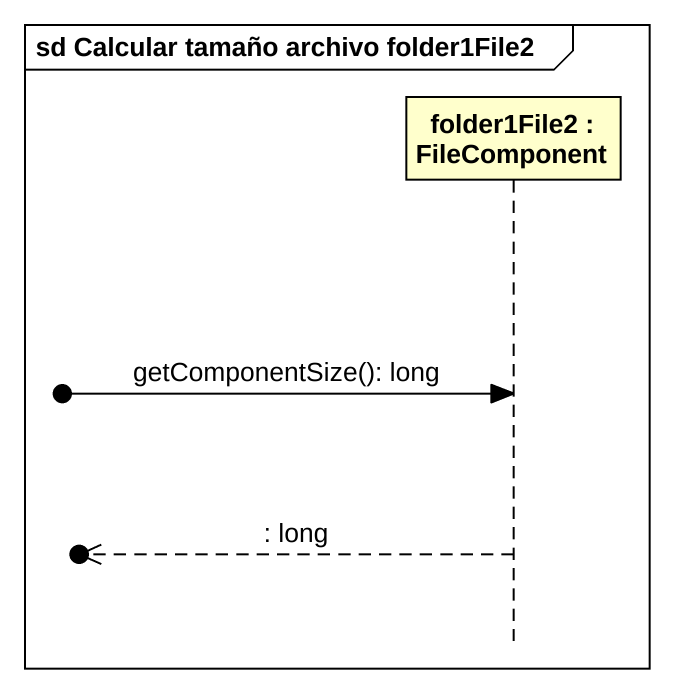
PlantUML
@startuml
mainframe sd Calcular tamaño archivo folder1File2
hide footbox
participant "folder1File2 : FileComponent" as folder1File2

[o-> folder1File2 : getComponentSize(): long
[o<<-- folder1File2 : : long
@enduml
